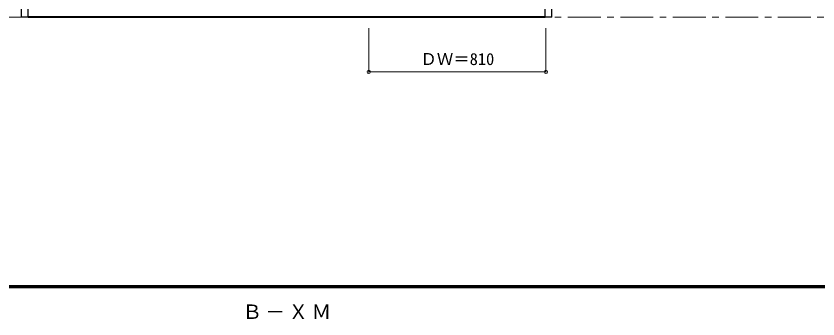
# Model space of a CAD drawing. Units: millimetres, scale not verified. Extents: x -6000 to 5700, y -4307 to 4260.
# Drawn here: x -3932 to -267, y 40 to 1424 of the extents above; entities that cross this region are included whole.
import ezdxf
from ezdxf.enums import TextEntityAlignment as Align

# ---------------------------------------------------------------- set-up
doc = ezdxf.new("R2010")
doc.units = ezdxf.units.MM
doc.header["$LTSCALE"] = 30
doc.header["$PDMODE"] = 32
doc.header["$PDSIZE"] = 15
doc.linetypes.add('CHAIN1', pattern=[8, 5, -1, 1, -1])
doc.linetypes.add('DASHED1', pattern=[1.8, 1.2, -0.6])
for name, color, linetype, lineweight in [('0-1_通り芯', 7, 'CHAIN1', 18), ('0-2_扉', 4, 'DASHED1', 9), ('0-4_枠', 3, 'Continuous', 25), ('0-B_寸法', 4, 'Continuous', 9), ('F-1_枠', 6, 'Continuous', 40)]:
    doc.layers.add(name, color=color, linetype=linetype, lineweight=lineweight)
doc.layers.add('0-A_文字', color=7, linetype='Continuous')
doc.styles.add('ＭＳ ゴシック', font='')
doc.styles.get('ＭＳ ゴシック').set_extended_font_data('MS Gothic')

msp = doc.modelspace()

# ---------------------------------------------------------------- linework, layer by layer
at = {"layer": '0-1_通り芯'}
msp.add_line((-5490, 1418), (5690, 1418), dxfattribs=at)
at = {"layer": '0-2_扉', "color": 3, "linetype": 'Continuous', "lineweight": 25}
msp.add_line((-2320, 1418), (-2290, 1418), dxfattribs=at)
at = {"layer": '0-4_枠'}
for p, q in [((-3877, 1418), (-3877, 3453)), ((-1513, 1418), (-1513, 3453)), ((-1483, 1418), (-1483, 3453)), ((-3877, 1421), (-1513, 1421)), ((-3877, 1418), (-1513, 1418)), ((-1483, 1418), (-1513, 1418))]:
    msp.add_line(p, q, dxfattribs=at)
msp.add_lwpolyline([(-3877, 1418), (-3907, 1418), (-3907, 3453)], dxfattribs=at)
at = {"layer": '0-B_寸法'}
for p, q in [((-2320, 1168), (-2320, 1368)), ((-1510, 1168), (-1510, 1368)), ((-2320, 1168), (-1510, 1168))]:
    msp.add_line(p, q, dxfattribs=at)
at = {"layer": '0-B_寸法', "color": 7}
for p in [(-2320, 1168), (-1510, 1168)]:
    msp.add_point(p, dxfattribs=at)
at = {"layer": 'F-1_枠'}
for p, q in [((-6000, 190.5), (5700, 190.5)), ((-6000, 187.5), (5700, 187.5)), ((-6000, 184.5), (5700, 184.5))]:
    msp.add_line(p, q, dxfattribs=at)

# ---------------------------------------------------------------- texts
at = {"layer": '0-A_文字', "insert": (-2897.5, 39.5), "char_height": 65.98, "attachment_point": 7, "style": 'ＭＳ ゴシック'}
msp.add_mtext('\\T1.17;Ｂ－ＸＭ', dxfattribs=at)
at = {"layer": '0-B_寸法', "color": 7, "style": 'ＭＳ ゴシック'}
msp.add_text('ＤＷ＝810', height=54.99, dxfattribs=at).set_placement((-2083.75, 1183), align=Align.BOTTOM_LEFT)

doc.saveas('drawing.dxf')
